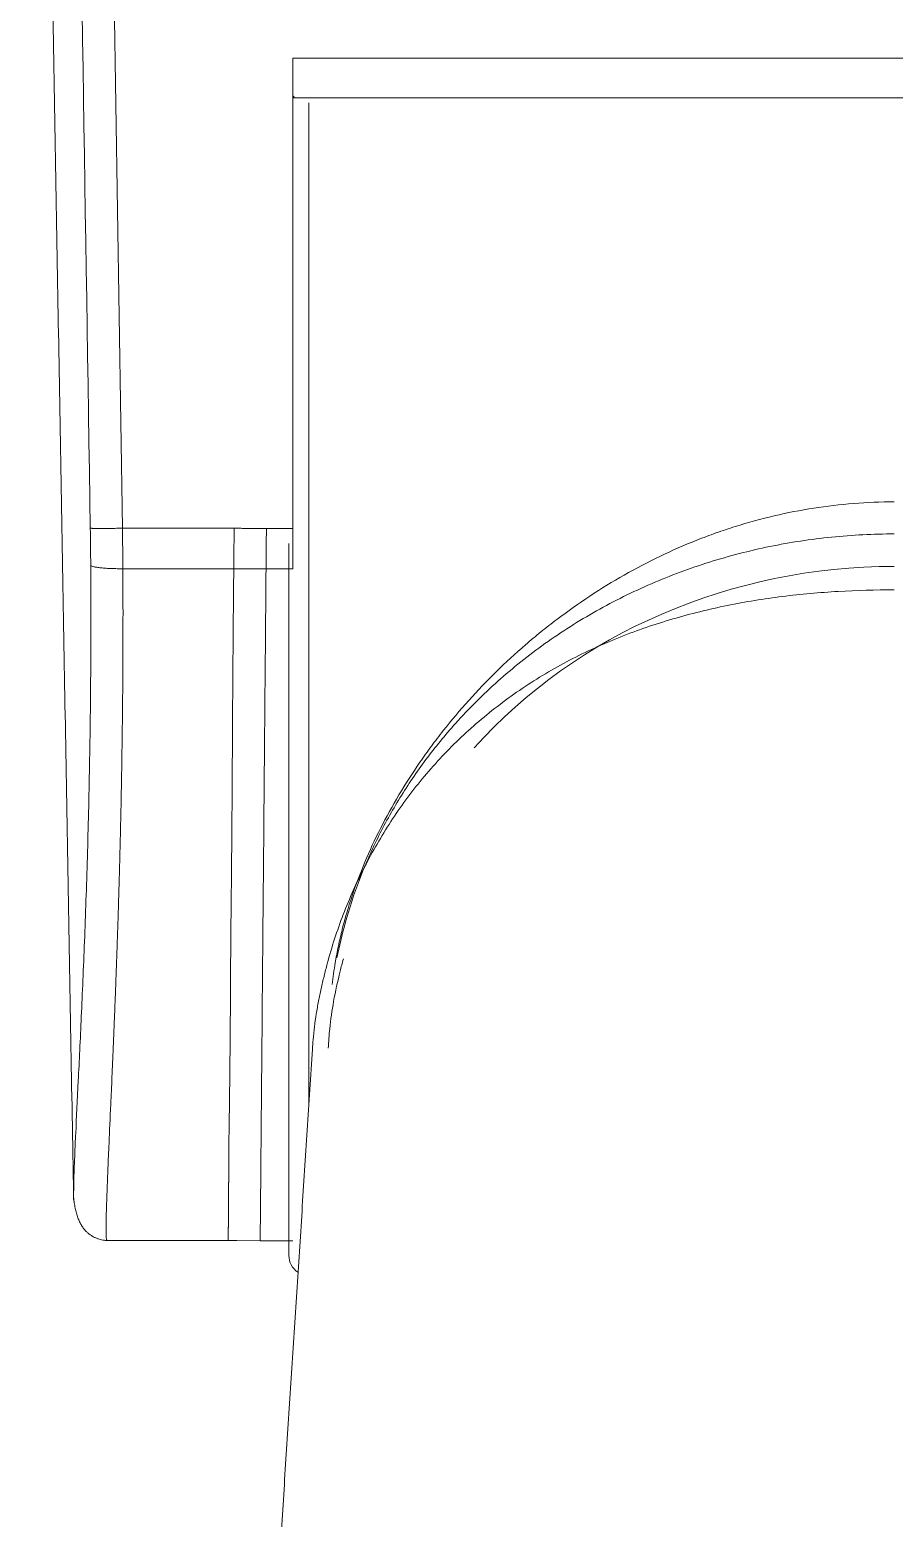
# Model space of a CAD drawing. Extents: x 1155 to 2284, y 0 to 827.
# Drawn here: x 1650.08 to 1671.5, y 694.9 to 731.79 of the extents above; entities that cross this region are included whole.
import ezdxf

# ---------------------------------------------------------------- set-up
doc = ezdxf.new("R2010")
doc.units = 0
doc.header["$LTSCALE"] = 3
doc.header["$MEASUREMENT"] = 0
doc.layers.add('1', color=7, linetype='CONTINUOUS')

msp = doc.modelspace()

# ---------------------------------------------------------------- linework, layer by layer
at = {"layer": '1', "color": 7, "linetype": 'Continuous', "lineweight": 18}
for p, q in [((1652.38, 719.437), (1652.116, 736.055)), ((1656.602, 719.43), (1656.602, 731.087)), ((1656.602, 730.108), (1686.401, 730.108)), ((1656.602, 718.427), (1656.602, 719.43)), ((1651.951, 701.781), (1655.215, 701.781)), ((1655, 701.781), (1655.793, 701.774))]:
    msp.add_line(p, q, dxfattribs=at)
at = {"layer": '1', "color": 7, "linetype": 'Continuous', "lineweight": 13}
for p, q in [((1652.38, 719.437), (1655.147, 719.436)), ((1655.138, 718.434), (1652.391, 718.434))]:
    msp.add_line(p, q, dxfattribs=at)
at = {"layer": '1', "color": 7, "linetype": 'Continuous', "lineweight": 18}
msp.add_arc((1657.003, 701.413), 0.5, 180, 236.3488, dxfattribs=at)
msp.add_ellipse((1671.503, 706.26), major_axis=(-13.433, 0), ratio=0.91052, start_param=4.712317, end_param=5.598401, dxfattribs=at)
for points, degree in [([(1650.084, 765.021), (1651.168, 702.926)], 1), ([(1650.859, 765.021), (1651.101, 749.826), (1651.342, 734.631), (1651.584, 719.437)], 3), ([(1656.602, 731.087), (1686.402, 731.087)], 1), ([(1656.602, 730.113), (1656.613, 730.114), (1656.624, 730.114), (1656.635, 730.114)], 3), ([(1655.147, 719.436), (1655.146, 719.324), (1655.144, 719.102), (1655.141, 718.767), (1655.139, 718.545), (1655.138, 718.434)], 3), ([(1655.938, 718.427), (1655.941, 718.76), (1655.944, 719.095), (1655.947, 719.43)], 3), ([(1657.088, 706.528), (1656.051, 690.473), (1655.016, 674.441)], 2), ([(1651.17, 702.858), (1651.255, 701.833), (1652.013, 701.781)], 2), ([(1655.793, 701.774), (1656.062, 701.774), (1656.332, 701.774), (1656.602, 701.774)], 3)]:
    msp.add_open_spline(points, degree=degree, dxfattribs=at)
for points, knots in [([(1656.635, 730.114), (1656.635, 730.114), (1656.635, 730.115), (1656.635, 730.117), (1656.634, 730.118), (1656.633, 730.12), (1656.632, 730.122), (1656.631, 730.124), (1656.63, 730.126), (1656.628, 730.128), (1656.626, 730.13), (1656.624, 730.133), (1656.621, 730.135), (1656.619, 730.138), (1656.616, 730.141), (1656.613, 730.144), (1656.609, 730.147), (1656.606, 730.15), (1656.603, 730.153), (1656.602, 730.154)], [0, 0, 0, 0, 0.055562, 0.111497, 0.167809, 0.224503, 0.281585, 0.339062, 0.396942, 0.455233, 0.513944, 0.573086, 0.632671, 0.692711, 0.753218, 0.814197, 0.87565, 0.937583, 1, 1, 1, 1]), ([(1671.502, 720.09), (1671.165, 720.09), (1670.83, 720.077), (1670.165, 720.024), (1669.504, 719.947), (1668.526, 719.756), (1667.883, 719.579), (1667.404, 719.429), (1667.245, 719.375), (1667.007, 719.291), (1666.928, 719.262), (1666.77, 719.203), (1666.692, 719.173), (1666.302, 719.018), (1665.997, 718.884), (1665.396, 718.595), (1665.102, 718.441), (1664.523, 718.113), (1664.24, 717.939), (1663.683, 717.572), (1663.411, 717.379), (1663.077, 717.126), (1663.01, 717.075), (1662.878, 716.972), (1662.682, 716.816), (1662.491, 716.656), (1662.115, 716.33), (1661.872, 716.107), (1661.403, 715.647), (1661.177, 715.41), (1660.741, 714.925), (1660.531, 714.676), (1660.229, 714.293), (1660.081, 714.1), (1659.938, 713.903), (1659.843, 713.77), (1659.797, 713.704), (1659.567, 713.37), (1659.393, 713.1), (1659.068, 712.553), (1658.915, 712.277), (1658.774, 711.998)], [0, 0, 0, 0, 0.0625, 0.0625, 0.125, 0.1875, 0.25, 0.25, 0.28125, 0.28125, 0.296875, 0.296875, 0.3125, 0.3125, 0.375, 0.375, 0.4375, 0.4375, 0.5, 0.5, 0.5625, 0.5625, 0.578125, 0.578125, 0.59375, 0.625, 0.625, 0.6875, 0.6875, 0.75, 0.75, 0.8125, 0.8125, 0.84375, 0.859375, 0.859375, 0.875, 0.875, 0.9375, 0.9375, 1, 1, 1, 1]), ([(1656.503, 719.055), (1656.503, 718.635), (1656.503, 718.215), (1656.503, 717.223), (1656.503, 716.653), (1656.503, 715.523), (1656.503, 714.964), (1656.503, 713.861), (1656.503, 713.318), (1656.503, 712.252), (1656.503, 711.729), (1656.503, 710.709), (1656.503, 710.212), (1656.503, 709.247), (1656.503, 708.779), (1656.503, 707.878), (1656.503, 707.445), (1656.503, 706.615), (1656.503, 706.219), (1656.503, 705.468), (1656.503, 705.113), (1656.503, 704.448), (1656.503, 704.138), (1656.503, 703.564), (1656.503, 703.301), (1656.503, 702.823), (1656.503, 702.609), (1656.503, 702.233), (1656.503, 702.07), (1656.503, 701.798), (1656.503, 701.688), (1656.503, 701.522), (1656.503, 701.465), (1656.503, 701.421), (1656.503, 701.413), (1656.503, 701.413)], [0, 0, 0, 0, 0.044881, 0.044881, 0.106361, 0.106361, 0.167842, 0.167842, 0.229322, 0.229322, 0.290802, 0.290802, 0.352283, 0.352283, 0.413763, 0.413763, 0.475244, 0.475244, 0.536724, 0.536724, 0.598205, 0.598205, 0.659685, 0.659685, 0.721166, 0.721166, 0.782646, 0.782646, 0.844126, 0.844126, 0.905607, 0.905607, 0.967087, 0.967087, 1, 1, 1, 1]), ([(1660.634, 714.6), (1660.961, 714.965), (1661.311, 715.314), (1662.051, 715.974), (1662.441, 716.286), (1663.257, 716.867), (1663.682, 717.138), (1664.564, 717.634), (1665.019, 717.86), (1665.955, 718.264), (1666.436, 718.443), (1667.415, 718.75), (1667.914, 718.88), (1668.925, 719.087), (1669.437, 719.165), (1670.466, 719.269), (1670.984, 719.296), (1671.502, 719.296)], [0, 0, 0, 0, 0.125, 0.125, 0.25, 0.25, 0.375, 0.375, 0.5, 0.5, 0.625, 0.625, 0.75, 0.75, 0.875, 0.875, 1, 1, 1, 1]), ([(1651.998, 701.781), (1651.997, 701.781), (1651.996, 701.781), (1651.994, 701.783), (1651.992, 701.786), (1651.989, 701.792), (1651.986, 701.803), (1651.983, 701.821), (1651.98, 701.848), (1651.977, 701.888), (1651.975, 701.943), (1651.973, 702.017), (1651.973, 702.14), (1651.976, 702.323), (1651.982, 702.567), (1651.99, 702.806), (1651.999, 703.019), (1652.008, 703.264), (1652.022, 703.629), (1652.049, 704.252), (1652.093, 705.218), (1652.132, 706.094), (1652.156, 706.667), (1652.16, 706.766), (1652.164, 706.867), (1652.168, 706.968), (1652.172, 707.07), (1652.176, 707.173), (1652.181, 707.277), (1652.185, 707.381), (1652.189, 707.486), (1652.193, 707.592), (1652.197, 707.698), (1652.201, 707.805), (1652.206, 707.913), (1652.21, 708.021), (1652.214, 708.13), (1652.218, 708.24), (1652.222, 708.351), (1652.226, 708.462), (1652.23, 708.573), (1652.234, 708.686), (1652.238, 708.799), (1652.242, 708.912), (1652.246, 709.026), (1652.25, 709.141), (1652.254, 709.256), (1652.258, 709.372), (1652.262, 709.489), (1652.266, 709.606), (1652.27, 709.723), (1652.273, 709.841), (1652.277, 709.96), (1652.281, 710.079), (1652.284, 710.198), (1652.288, 710.318), (1652.292, 710.439), (1652.295, 710.56), (1652.299, 710.682), (1652.302, 710.804), (1652.305, 710.926), (1652.309, 711.049), (1652.312, 711.172), (1652.315, 711.296), (1652.318, 711.42), (1652.322, 711.545), (1652.325, 711.67), (1652.328, 711.795), (1652.331, 711.921), (1652.334, 712.047), (1652.336, 712.174), (1652.339, 712.301), (1652.342, 712.428), (1652.345, 712.556), (1652.347, 712.684), (1652.35, 712.813), (1652.352, 712.941), (1652.354, 713.07), (1652.357, 713.2), (1652.359, 713.33), (1652.361, 713.46), (1652.363, 713.59), (1652.365, 713.721), (1652.367, 713.852), (1652.369, 713.983), (1652.371, 714.114), (1652.373, 714.246), (1652.375, 714.378), (1652.376, 714.511), (1652.378, 714.644), (1652.38, 714.776), (1652.381, 714.91), (1652.382, 715.043), (1652.384, 715.177), (1652.385, 715.311), (1652.386, 715.445), (1652.387, 715.579), (1652.388, 715.714), (1652.389, 715.848), (1652.39, 715.983), (1652.39, 716.119), (1652.391, 716.254), (1652.392, 716.389), (1652.392, 716.525), (1652.393, 716.661), (1652.393, 716.796), (1652.393, 716.932), (1652.393, 717.069), (1652.393, 717.205), (1652.394, 717.341), (1652.393, 717.478), (1652.393, 717.614), (1652.393, 717.751), (1652.393, 717.887), (1652.392, 718.024), (1652.392, 718.16), (1652.391, 718.297), (1652.391, 718.388), (1652.391, 718.434)], [0, 0, 0, 0, 0.003845, 0.008146, 0.014248, 0.022148, 0.031846, 0.043341, 0.056639, 0.07175, 0.088681, 0.107428, 0.127978, 0.167008, 0.200689, 0.229044, 0.252088, 0.268427, 0.301428, 0.351101, 0.417449, 0.500458, 0.505867, 0.511271, 0.516671, 0.522066, 0.527457, 0.532844, 0.538226, 0.543603, 0.548976, 0.554344, 0.559708, 0.565068, 0.570423, 0.575773, 0.581119, 0.58646, 0.591797, 0.597129, 0.602457, 0.60778, 0.613098, 0.618412, 0.623721, 0.629026, 0.634326, 0.639621, 0.644911, 0.650197, 0.655479, 0.660755, 0.666027, 0.671294, 0.676556, 0.681813, 0.687066, 0.692314, 0.697557, 0.702796, 0.708029, 0.713258, 0.718482, 0.723702, 0.728916, 0.734126, 0.739331, 0.744531, 0.749726, 0.754916, 0.760102, 0.765283, 0.77046, 0.775633, 0.780801, 0.785965, 0.791125, 0.796281, 0.801433, 0.806582, 0.811726, 0.816868, 0.822006, 0.82714, 0.832272, 0.8374, 0.842525, 0.847647, 0.852767, 0.857884, 0.862998, 0.868109, 0.873218, 0.878325, 0.883429, 0.888531, 0.89363, 0.898727, 0.90382, 0.908911, 0.914, 0.919085, 0.924167, 0.929246, 0.934322, 0.939395, 0.944465, 0.949531, 0.954594, 0.959654, 0.96471, 0.969762, 0.974811, 0.979856, 0.984898, 0.989936, 0.99497, 1, 1, 1, 1]), ([(1657.088, 706.525), (1657.092, 706.604), (1657.097, 706.683), (1657.113, 706.868), (1657.124, 706.974), (1657.15, 707.187), (1657.165, 707.293), (1657.199, 707.504), (1657.218, 707.609), (1657.258, 707.818), (1657.301, 708.026), (1657.35, 708.233), (1657.4, 708.439), (1657.427, 708.542), (1657.51, 708.85), (1657.57, 709.055), (1657.702, 709.461), (1657.774, 709.663), (1657.928, 710.063), (1658.011, 710.262), (1658.186, 710.654), (1658.279, 710.849), (1658.476, 711.233), (1658.579, 711.423), (1658.796, 711.798), (1658.91, 711.984), (1659.148, 712.349), (1659.273, 712.528), (1659.533, 712.882), (1659.668, 713.055), (1659.949, 713.395), (1660.094, 713.561), (1660.547, 714.049), (1660.869, 714.358), (1661.552, 714.94), (1661.911, 715.213), (1662.663, 715.719), (1663.055, 715.953), (1663.864, 716.377), (1664.282, 716.568), (1665.137, 716.909), (1665.573, 717.058), (1666.459, 717.318), (1666.909, 717.429), (1667.816, 717.613), (1668.273, 717.687), (1669.192, 717.803), (1669.653, 717.844), (1670.577, 717.898), (1671.04, 717.911), (1671.502, 717.911)], [0, 0, 0, 0, 0.012183, 0.012183, 0.028647, 0.028647, 0.04511, 0.04511, 0.061574, 0.061574, 0.078038, 0.094501, 0.094501, 0.110965, 0.110965, 0.143892, 0.143892, 0.176819, 0.176819, 0.209746, 0.209746, 0.242674, 0.242674, 0.275601, 0.275601, 0.308528, 0.308528, 0.341455, 0.341455, 0.374383, 0.374383, 0.40731, 0.40731, 0.473164, 0.473164, 0.539019, 0.539019, 0.604873, 0.604873, 0.670728, 0.670728, 0.736582, 0.736582, 0.802437, 0.802437, 0.868291, 0.868291, 0.934146, 0.934146, 1, 1, 1, 1]), ([(1655.073, 709.982), (1655.073, 710.002), (1655.073, 710.042), (1655.074, 710.102), (1655.074, 710.162), (1655.075, 710.221), (1655.076, 710.282), (1655.076, 710.342), (1655.077, 710.402), (1655.077, 710.462), (1655.078, 710.523), (1655.079, 710.583), (1655.079, 710.644), (1655.08, 710.705), (1655.08, 710.766), (1655.081, 710.827), (1655.081, 710.888), (1655.082, 710.949), (1655.083, 711.011), (1655.083, 711.072), (1655.084, 711.134), (1655.084, 711.195), (1655.085, 711.257), (1655.085, 711.319), (1655.086, 711.381), (1655.086, 711.443), (1655.087, 711.505), (1655.087, 711.567), (1655.088, 711.629), (1655.088, 711.692), (1655.089, 711.754), (1655.089, 711.817), (1655.09, 711.88), (1655.09, 711.942), (1655.091, 712.005), (1655.091, 712.068), (1655.092, 712.131), (1655.092, 712.194), (1655.093, 712.257), (1655.093, 712.32), (1655.094, 712.384), (1655.094, 712.447), (1655.095, 712.51), (1655.095, 712.574), (1655.095, 712.638), (1655.096, 712.701), (1655.096, 712.765), (1655.097, 712.829), (1655.097, 712.893), (1655.098, 712.957), (1655.098, 713.021), (1655.098, 713.085), (1655.099, 713.149), (1655.099, 713.213), (1655.1, 713.277), (1655.1, 713.342), (1655.1, 713.406), (1655.101, 713.47), (1655.101, 713.535), (1655.102, 713.599), (1655.102, 713.664), (1655.102, 713.729), (1655.103, 713.793), (1655.103, 713.858), (1655.103, 713.923), (1655.104, 713.988), (1655.104, 714.053), (1655.105, 714.118), (1655.105, 714.183), (1655.105, 714.248), (1655.106, 714.313), (1655.106, 714.378), (1655.106, 714.443), (1655.107, 714.508), (1655.107, 714.573), (1655.107, 714.639), (1655.107, 714.682), (1655.108, 714.704)], [0, 0, 0, 0, 0.013642, 0.027276, 0.040902, 0.054519, 0.068128, 0.081728, 0.09532, 0.108904, 0.12248, 0.136047, 0.149605, 0.163156, 0.176698, 0.190231, 0.203757, 0.217274, 0.230782, 0.244283, 0.257775, 0.271258, 0.284734, 0.2982, 0.311659, 0.325109, 0.338551, 0.351985, 0.36541, 0.378827, 0.392235, 0.405635, 0.419027, 0.43241, 0.445785, 0.459152, 0.47251, 0.48586, 0.499202, 0.512535, 0.52586, 0.539177, 0.552485, 0.565785, 0.579077, 0.59236, 0.605635, 0.618902, 0.63216, 0.64541, 0.658651, 0.671884, 0.685109, 0.698325, 0.711534, 0.724733, 0.737925, 0.751108, 0.764282, 0.777449, 0.790607, 0.803757, 0.816898, 0.830031, 0.843155, 0.856272, 0.86938, 0.882479, 0.895571, 0.908653, 0.921728, 0.934794, 0.947852, 0.960902, 0.973943, 0.986976, 1, 1, 1, 1]), ([(1657.694, 708.786), (1657.751, 709.076), (1657.906, 709.729), (1658.234, 710.726), (1658.688, 711.764), (1659.24, 712.763), (1659.886, 713.714), (1660.375, 714.311), (1660.634, 714.6)], [0, 0, 0, 0, 0.136815, 0.309452, 0.482089, 0.654726, 0.827363, 1, 1, 1, 1]), ([(1655.793, 701.774), (1655.793, 701.774), (1655.793, 701.84), (1655.796, 702.105), (1655.797, 702.303), (1655.802, 702.827), (1655.805, 703.152), (1655.811, 703.924), (1655.815, 704.37), (1655.824, 705.373), (1655.829, 705.931), (1655.84, 707.145), (1655.845, 707.801), (1655.857, 709.2), (1655.864, 709.943), (1655.878, 711.498), (1655.885, 712.31), (1655.892, 713.149)], [0, 0, 0, 0, 0.125, 0.125, 0.25, 0.25, 0.375, 0.375, 0.5, 0.5, 0.625, 0.625, 0.75, 0.75, 0.875, 0.875, 1, 1, 1, 1]), ([(1658.774, 711.998), (1658.632, 711.718), (1658.503, 711.438), (1658.268, 710.879), (1658.162, 710.6), (1657.976, 710.045), (1657.894, 709.768), (1657.79, 709.355), (1657.742, 709.149), (1657.702, 708.944), (1657.682, 708.841), (1657.676, 708.807), (1657.664, 708.739), (1657.626, 708.52), (1657.597, 708.305), (1657.577, 708.126)], [0, 0, 0, 0, 0.213618, 0.213618, 0.427236, 0.427236, 0.640854, 0.640854, 0.747663, 0.801068, 0.801068, 0.82777, 0.82777, 0.854473, 1, 1, 1, 1]), ([(1655.064, 709.587), (1655.065, 709.602), (1655.066, 709.633), (1655.067, 709.681), (1655.068, 709.731), (1655.07, 709.781), (1655.071, 709.831), (1655.072, 709.881), (1655.073, 709.932), (1655.073, 709.966), (1655.073, 709.982)], [0, 0, 0, 0, 0.117953, 0.239622, 0.365006, 0.494105, 0.620009, 0.746289, 0.872952, 1, 1, 1, 1]), ([(1655.064, 709.587), (1655.064, 709.569), (1655.064, 709.534), (1655.064, 709.481), (1655.064, 709.428), (1655.064, 709.376), (1655.063, 709.323), (1655.063, 709.271), (1655.063, 709.219), (1655.063, 709.167), (1655.063, 709.115), (1655.062, 709.063), (1655.062, 709.011), (1655.062, 708.96), (1655.062, 708.908), (1655.062, 708.857), (1655.061, 708.806), (1655.061, 708.755), (1655.061, 708.704), (1655.061, 708.653), (1655.06, 708.602), (1655.06, 708.551), (1655.06, 708.501), (1655.06, 708.451), (1655.059, 708.401), (1655.059, 708.35), (1655.059, 708.301), (1655.059, 708.251), (1655.058, 708.201), (1655.058, 708.152), (1655.058, 708.102), (1655.057, 708.053), (1655.057, 708.004), (1655.057, 707.955), (1655.057, 707.906), (1655.056, 707.857), (1655.056, 707.809), (1655.056, 707.76), (1655.055, 707.712), (1655.055, 707.664), (1655.055, 707.616), (1655.054, 707.568), (1655.054, 707.521), (1655.054, 707.473), (1655.053, 707.426), (1655.053, 707.378), (1655.053, 707.331), (1655.052, 707.284), (1655.052, 707.238), (1655.052, 707.191), (1655.051, 707.144), (1655.051, 707.098), (1655.051, 707.052), (1655.05, 707.006), (1655.05, 706.96), (1655.049, 706.914), (1655.049, 706.869), (1655.049, 706.823), (1655.048, 706.778), (1655.048, 706.733), (1655.048, 706.688), (1655.047, 706.643), (1655.047, 706.599), (1655.046, 706.554), (1655.046, 706.51), (1655.046, 706.466), (1655.045, 706.422), (1655.045, 706.378), (1655.044, 706.334), (1655.044, 706.291), (1655.043, 706.247), (1655.043, 706.204), (1655.043, 706.161), (1655.042, 706.118), (1655.042, 706.076), (1655.041, 706.033), (1655.041, 705.991), (1655.04, 705.949), (1655.04, 705.907), (1655.04, 705.865), (1655.039, 705.823), (1655.039, 705.782), (1655.038, 705.741), (1655.038, 705.7), (1655.037, 705.659), (1655.037, 705.618), (1655.036, 705.577), (1655.036, 705.537), (1655.035, 705.497), (1655.035, 705.457), (1655.034, 705.417), (1655.034, 705.377), (1655.033, 705.338), (1655.033, 705.298), (1655.032, 705.259), (1655.032, 705.22), (1655.031, 705.182), (1655.031, 705.143), (1655.03, 705.105), (1655.03, 705.066), (1655.029, 705.028), (1655.029, 704.991), (1655.028, 704.953), (1655.028, 704.916), (1655.027, 704.878), (1655.027, 704.841), (1655.026, 704.804), (1655.026, 704.768), (1655.025, 704.731), (1655.024, 704.695), (1655.024, 704.659), (1655.023, 704.623), (1655.023, 704.587), (1655.022, 704.552), (1655.022, 704.516), (1655.021, 704.481), (1655.021, 704.446), (1655.02, 704.412), (1655.019, 704.377), (1655.019, 704.343), (1655.018, 704.32), (1655.018, 704.309)], [0, 0, 0, 0, 0.008235, 0.016473, 0.024714, 0.032958, 0.041204, 0.049453, 0.057706, 0.065961, 0.074219, 0.082479, 0.090743, 0.099009, 0.107279, 0.115551, 0.123826, 0.132104, 0.140384, 0.148668, 0.156954, 0.165244, 0.173536, 0.181831, 0.190128, 0.198429, 0.206733, 0.215039, 0.223348, 0.23166, 0.239975, 0.248293, 0.256614, 0.264937, 0.273263, 0.281593, 0.289925, 0.29826, 0.306597, 0.314938, 0.323281, 0.331628, 0.339977, 0.348329, 0.356684, 0.365041, 0.373402, 0.381765, 0.390131, 0.398501, 0.406873, 0.415247, 0.423625, 0.432006, 0.440389, 0.448775, 0.457164, 0.465556, 0.473951, 0.482349, 0.490749, 0.499152, 0.507559, 0.515968, 0.524379, 0.532794, 0.541212, 0.549632, 0.558056, 0.566482, 0.574911, 0.583343, 0.591777, 0.600215, 0.608655, 0.617099, 0.625545, 0.633994, 0.642446, 0.6509, 0.659358, 0.667818, 0.676281, 0.684748, 0.693216, 0.701688, 0.710163, 0.71864, 0.727121, 0.735604, 0.74409, 0.752579, 0.761071, 0.769566, 0.778063, 0.786563, 0.795067, 0.803573, 0.812082, 0.820593, 0.829108, 0.837625, 0.846146, 0.854669, 0.863195, 0.871724, 0.880256, 0.88879, 0.897328, 0.905868, 0.914411, 0.922957, 0.931506, 0.940058, 0.948612, 0.95717, 0.96573, 0.974293, 0.982859, 0.991428, 1, 1, 1, 1]), ([(1657.854, 708.762), (1657.826, 708.661), (1657.735, 708.311), (1657.608, 707.735), (1657.514, 707.099), (1657.488, 706.711), (1657.481, 706.55)], [0, 0, 0, 0, 0.139973, 0.479033, 0.78441, 1, 1, 1, 1]), ([(1655.018, 704.309), (1655.018, 704.297), (1655.018, 704.275), (1655.018, 704.241), (1655.018, 704.208), (1655.017, 704.175), (1655.017, 704.142), (1655.017, 704.109), (1655.017, 704.076), (1655.017, 704.044), (1655.016, 704.011), (1655.016, 703.979), (1655.016, 703.947), (1655.016, 703.915), (1655.016, 703.883), (1655.016, 703.852), (1655.015, 703.82), (1655.015, 703.789), (1655.015, 703.758), (1655.015, 703.727), (1655.015, 703.697), (1655.014, 703.666), (1655.014, 703.636), (1655.014, 703.606), (1655.014, 703.576), (1655.014, 703.546), (1655.013, 703.516), (1655.013, 703.487), (1655.013, 703.458), (1655.013, 703.429), (1655.013, 703.4), (1655.013, 703.372), (1655.012, 703.343), (1655.012, 703.315), (1655.012, 703.287), (1655.012, 703.259), (1655.012, 703.232), (1655.011, 703.204), (1655.011, 703.177), (1655.011, 703.15), (1655.011, 703.124), (1655.011, 703.097), (1655.011, 703.071), (1655.01, 703.045), (1655.01, 703.019), (1655.01, 702.993), (1655.01, 702.968), (1655.01, 702.942), (1655.01, 702.917), (1655.009, 702.893), (1655.009, 702.868), (1655.009, 702.844), (1655.009, 702.82), (1655.009, 702.796), (1655.009, 702.772), (1655.008, 702.749), (1655.008, 702.726), (1655.008, 702.703), (1655.008, 702.68), (1655.008, 702.658), (1655.008, 702.636), (1655.007, 702.614), (1655.007, 702.592), (1655.007, 702.571), (1655.007, 702.55), (1655.007, 702.529), (1655.007, 702.508), (1655.006, 702.488), (1655.006, 702.467), (1655.006, 702.447), (1655.006, 702.428), (1655.006, 702.408), (1655.006, 702.389), (1655.006, 702.37), (1655.005, 702.352), (1655.005, 702.334), (1655.005, 702.315), (1655.005, 702.298), (1655.005, 702.28), (1655.005, 702.263), (1655.005, 702.246), (1655.004, 702.229), (1655.004, 702.213), (1655.004, 702.197), (1655.004, 702.181), (1655.004, 702.165), (1655.004, 702.15), (1655.004, 702.135), (1655.004, 702.12), (1655.003, 702.106), (1655.003, 702.092), (1655.003, 702.078), (1655.003, 702.064), (1655.003, 702.051), (1655.003, 702.038), (1655.003, 702.025), (1655.003, 702.013), (1655.003, 702.001), (1655.002, 701.989), (1655.002, 701.978), (1655.002, 701.967), (1655.002, 701.956), (1655.002, 701.945), (1655.002, 701.935), (1655.002, 701.925), (1655.002, 701.915), (1655.002, 701.906), (1655.001, 701.897), (1655.001, 701.889), (1655.001, 701.88), (1655.001, 701.872), (1655.001, 701.865), (1655.001, 701.857), (1655.001, 701.85), (1655.001, 701.844), (1655.001, 701.837), (1655.001, 701.831), (1655.001, 701.825), (1655.001, 701.82), (1655, 701.815), (1655, 701.81), (1655, 701.806), (1655, 701.802), (1655, 701.798), (1655, 701.795), (1655, 701.792), (1655, 701.789), (1655, 701.787), (1655, 701.785), (1655, 701.783), (1655, 701.782), (1655, 701.781), (1655, 701.781), (1655, 701.781), (1655, 701.781)], [0, 0, 0, 0, 0.006841, 0.013693, 0.020556, 0.02743, 0.034316, 0.041212, 0.04812, 0.05504, 0.06197, 0.068912, 0.075865, 0.082829, 0.089804, 0.096791, 0.103789, 0.110798, 0.117818, 0.124849, 0.131892, 0.138946, 0.146011, 0.153087, 0.160175, 0.167274, 0.174384, 0.181505, 0.188637, 0.195781, 0.202936, 0.210102, 0.21728, 0.224468, 0.231668, 0.238879, 0.246101, 0.253335, 0.260579, 0.267835, 0.275102, 0.282381, 0.28967, 0.296971, 0.304283, 0.311606, 0.318941, 0.326287, 0.333644, 0.341012, 0.348391, 0.355782, 0.363183, 0.370596, 0.378021, 0.385456, 0.392903, 0.400361, 0.40783, 0.41531, 0.422802, 0.430305, 0.437819, 0.445344, 0.45288, 0.460428, 0.467987, 0.475557, 0.483139, 0.490731, 0.498335, 0.50595, 0.513576, 0.521214, 0.528862, 0.536522, 0.544194, 0.551876, 0.559569, 0.567274, 0.57499, 0.582718, 0.590456, 0.598206, 0.605967, 0.613739, 0.621522, 0.629317, 0.637123, 0.64494, 0.652768, 0.660607, 0.668458, 0.67632, 0.684193, 0.692078, 0.699973, 0.70788, 0.715798, 0.723727, 0.731668, 0.73962, 0.747583, 0.755557, 0.763542, 0.771539, 0.779547, 0.787566, 0.795596, 0.803637, 0.81169, 0.819754, 0.827829, 0.835916, 0.844013, 0.852122, 0.860242, 0.868373, 0.876516, 0.88467, 0.892834, 0.901011, 0.909198, 0.917397, 0.925606, 0.933828, 0.94206, 0.950303, 0.958558, 0.966824, 0.975101, 0.98339, 0.991689, 1, 1, 1, 1])]:
    msp.add_open_spline(points, degree=3, knots=knots, dxfattribs=at)
at = {"layer": '1', "color": 7, "linetype": 'Continuous', "lineweight": 13}
for points, knots in [([(1657.002, 729.98), (1657.002, 729.82), (1657.002, 729.659), (1657.002, 728.988), (1657.002, 728.466), (1657.002, 727.397), (1657.002, 726.851), (1657.002, 725.74), (1657.002, 725.175), (1657.002, 724.031), (1657.002, 723.451), (1657.002, 722.284), (1657.002, 721.696), (1657.002, 720.516), (1657.002, 719.924), (1657.002, 718.741), (1657.002, 718.15), (1657.002, 716.976), (1657.002, 716.392), (1657.002, 715.236), (1657.002, 714.663), (1657.002, 713.536), (1657.002, 712.98), (1657.002, 711.891), (1657.002, 711.357), (1657.002, 710.316), (1657.002, 709.809), (1657.002, 708.825), (1657.002, 708.349), (1657.002, 707.431), (1657.002, 706.989), (1657.002, 706.146), (1657.002, 705.743), (1657.002, 705.305), (1657.002, 705.248), (1657.002, 705.191)], [0, 0, 0, 0, 0.020716, 0.020716, 0.085353, 0.085353, 0.14999, 0.14999, 0.214627, 0.214627, 0.279264, 0.279264, 0.343901, 0.343901, 0.408539, 0.408539, 0.473176, 0.473176, 0.537813, 0.537813, 0.60245, 0.60245, 0.667087, 0.667087, 0.731724, 0.731724, 0.796361, 0.796361, 0.860998, 0.860998, 0.925635, 0.925635, 0.990272, 0.990272, 1, 1, 1, 1]), ([(1651.594, 718.515), (1651.6, 717.659), (1651.599, 716.811), (1651.592, 715.568), (1651.588, 715.158), (1651.578, 714.349), (1651.565, 713.552), (1651.549, 712.78), (1651.531, 712.021), (1651.521, 711.649), (1651.489, 710.555), (1651.441, 709.158), (1651.387, 707.913), (1651.335, 706.758), (1651.309, 706.226), (1651.262, 705.26), (1651.229, 704.61), (1651.205, 704.082), (1651.192, 703.758), (1651.186, 703.61), (1651.173, 703.21), (1651.169, 703.001), (1651.171, 702.817), (1651.171, 702.786), (1651.172, 702.758)], [0, 0, 0, 0, 0.108389, 0.108389, 0.162584, 0.162584, 0.216779, 0.270973, 0.270973, 0.325168, 0.325168, 0.433557, 0.541947, 0.541947, 0.650336, 0.650336, 0.758725, 0.81292, 0.81292, 0.867115, 0.867115, 0.975504, 0.975504, 1, 1, 1, 1]), ([(1651.594, 718.515), (1651.598, 718.509), (1651.606, 718.504), (1651.631, 718.493), (1651.648, 718.488), (1651.691, 718.478), (1651.718, 718.473), (1651.779, 718.463), (1651.813, 718.459), (1651.89, 718.451), (1651.931, 718.448), (1652.019, 718.442), (1652.065, 718.44), (1652.158, 718.436), (1652.205, 718.435), (1652.299, 718.434), (1652.346, 718.434), (1652.391, 718.434)], [0, 0, 0, 0, 0.125, 0.125, 0.25, 0.25, 0.375, 0.375, 0.5, 0.5, 0.625, 0.625, 0.75, 0.75, 0.875, 0.875, 1, 1, 1, 1]), ([(1655.108, 714.704), (1655.108, 714.725), (1655.108, 714.766), (1655.108, 714.829), (1655.109, 714.891), (1655.109, 714.954), (1655.109, 715.016), (1655.11, 715.079), (1655.11, 715.142), (1655.111, 715.205), (1655.111, 715.268), (1655.112, 715.331), (1655.112, 715.394), (1655.112, 715.457), (1655.113, 715.52), (1655.113, 715.583), (1655.114, 715.647), (1655.114, 715.71), (1655.115, 715.774), (1655.115, 715.837), (1655.116, 715.901), (1655.116, 715.965), (1655.117, 716.029), (1655.117, 716.093), (1655.118, 716.157), (1655.118, 716.221), (1655.119, 716.285), (1655.119, 716.349), (1655.12, 716.413), (1655.12, 716.477), (1655.121, 716.542), (1655.121, 716.606), (1655.122, 716.671), (1655.122, 716.735), (1655.123, 716.8), (1655.123, 716.865), (1655.124, 716.929), (1655.124, 716.994), (1655.125, 717.059), (1655.126, 717.124), (1655.126, 717.189), (1655.127, 717.254), (1655.127, 717.319), (1655.128, 717.384), (1655.128, 717.45), (1655.129, 717.515), (1655.13, 717.58), (1655.13, 717.646), (1655.131, 717.711), (1655.132, 717.777), (1655.132, 717.842), (1655.133, 717.908), (1655.133, 717.973), (1655.134, 718.039), (1655.135, 718.105), (1655.135, 718.171), (1655.136, 718.236), (1655.137, 718.302), (1655.137, 718.368), (1655.138, 718.412), (1655.138, 718.434)], [0, 0, 0, 0, 0.017129, 0.034262, 0.0514, 0.068541, 0.085686, 0.102835, 0.119987, 0.137144, 0.154305, 0.17147, 0.188638, 0.205811, 0.222987, 0.240168, 0.257352, 0.27454, 0.291732, 0.308928, 0.326128, 0.343332, 0.36054, 0.377752, 0.394968, 0.412188, 0.429411, 0.446639, 0.463871, 0.481106, 0.498345, 0.515589, 0.532836, 0.550087, 0.567342, 0.584601, 0.601864, 0.619131, 0.636402, 0.653677, 0.670956, 0.688238, 0.705525, 0.722816, 0.74011, 0.757409, 0.774711, 0.792017, 0.809327, 0.826642, 0.84396, 0.861282, 0.878608, 0.895938, 0.913272, 0.930609, 0.947951, 0.965297, 0.982646, 1, 1, 1, 1]), ([(1655.892, 713.149), (1655.899, 713.988), (1655.907, 714.853), (1655.922, 716.619), (1655.93, 717.519), (1655.938, 718.427)], [0, 0, 0, 0, 0.5, 0.5, 1, 1, 1, 1])]:
    msp.add_open_spline(points, degree=3, knots=knots, dxfattribs=at)
for points, degree in [([(1651.584, 719.437), (1651.589, 719.13), (1651.592, 718.823), (1651.594, 718.515)], 3), ([(1652.391, 718.434), (1652.388, 718.769), (1652.385, 719.103), (1652.38, 719.437)], 3), ([(1655.147, 719.436), (1655.947, 719.43)], 1), ([(1655.947, 719.43), (1656.602, 719.43)], 1), ([(1655.138, 718.434), (1655.405, 718.432), (1655.671, 718.429), (1655.938, 718.427)], 3), ([(1655.938, 718.427), (1656.159, 718.427), (1656.381, 718.427), (1656.602, 718.427)], 3)]:
    msp.add_open_spline(points, degree=degree, dxfattribs=at)
msp.add_rational_spline([(1652.38, 719.437), (1651.945, 719.43), (1651.624, 719.43), (1651.584, 719.437)], [0.999975969213, 0.825872650754, 0.825854432793, 0.999921315329], degree=3, dxfattribs=at)

doc.saveas('drawing.dxf')
